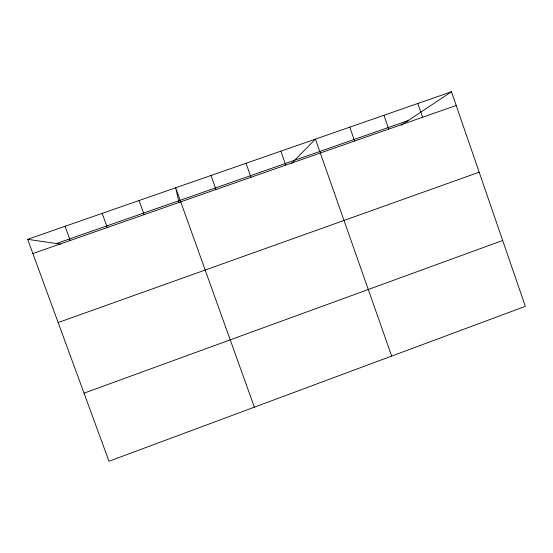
<?xml version="1.0" encoding="UTF-8"?>
<svg xmlns="http://www.w3.org/2000/svg" width="553" height="553" viewBox="0 0 553 553"><rect width="100%" height="100%" fill="white"/><g stroke="black" fill="none" stroke-linecap="round" stroke-linejoin="round"><path stroke-width="0.83" d="M291.431 163.522L315.431 139.114L391.662 356.084M401.188 125.185L451.483 91.743L525.35 306.341L109.003 461.257L27.65 239.325L451.483 91.743M84.042 393.162L502.684 240.479M58.155 322.544L479.175 172.19M56.385 243.548L408.052 120.623M32.862 253.551L456.218 105.492M27.65 239.325L60.567 244.163M65.047 226.301L70.217 240.486M102.187 213.375L107.31 227.511M139.059 200.532L144.146 214.626M254.373 407.167L175.674 187.785L179.103 202.813M210.97 175.495L215.974 189.506M246.023 163.287L250.986 177.264M280.848 151.163L285.77 165.098M349.786 127.155L354.632 141.015M383.913 115.273L388.718 129.098M417.812 103.466L422.582 117.25"/></g></svg>
